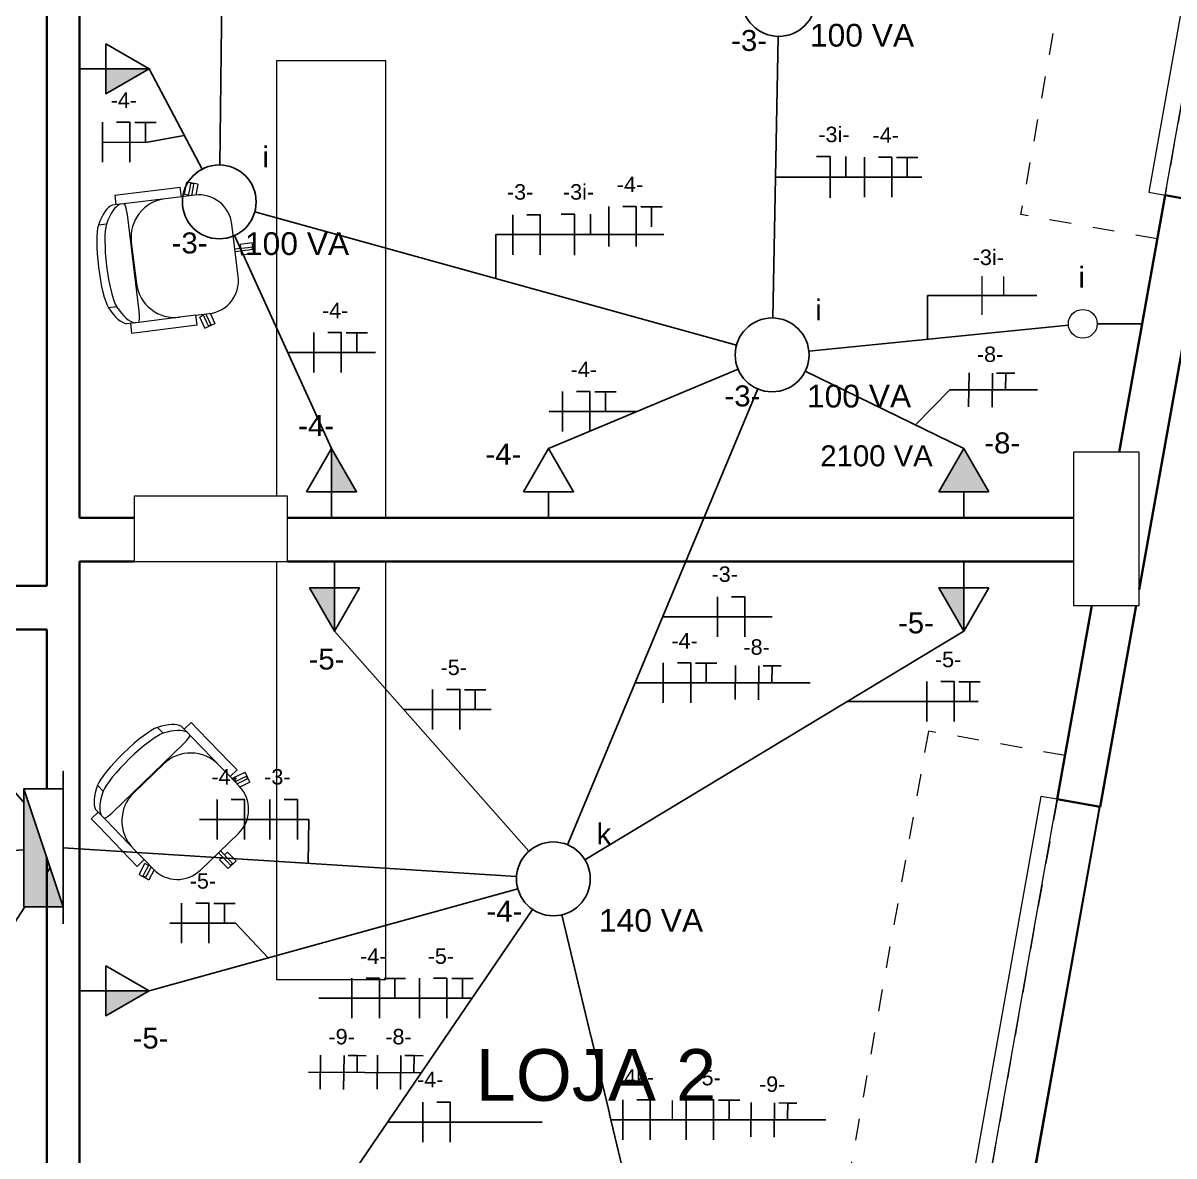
# Model space of a CAD drawing. Header units: metres. Extents: x -182 to 99, y 70 to 117.
# Drawn here: x -80.58 to -75.32, y 95.27 to 100.45 of the extents above; entities that cross this region are included whole.
import ezdxf

# ---------------------------------------------------------------- set-up
doc = ezdxf.new("R2010")
doc.units = ezdxf.units.M
doc.header["$LTSCALE"] = 0.01
doc.linetypes.add('Centro', pattern=[0.03175, 0.00635, -0.004763, 0.015875, -0.004763])
for name, color, linetype, lineweight in [('A-ANNO-TEXT', 2, 'Continuous', 9), ('A-DOOR', 1, 'Continuous', 9), ('A-FLOR-OTLN', 6, 'Continuous', 13), ('A-WALL', 2, 'Continuous', 9), ('I-FURN', 6, 'Continuous', 9), ('S-COLS', 6, 'Continuous', 9)]:
    doc.layers.add(name, color=color, linetype=linetype, lineweight=lineweight)
for name, color, linetype in [('FIAÇÃO', 10, 'Continuous'), ('Força', 7, 'Continuous'), ('Iluminação', 7, 'Continuous')]:
    doc.layers.add(name, color=color, linetype=linetype)
doc.styles.add('Arial', font='arial.ttf', dxfattribs={"height": 0.29506})
doc.styles.add('Arial_1', font='arial.ttf', dxfattribs={"height": 0.368825})
doc.styles.add('Arial_2', font='arial.ttf', dxfattribs={"height": 0.258177})
doc.dimstyles.new('Diagonal', dxfattribs={"dimscale": 0.3048, "dimtxt": 0.258177, "dimasz": 1.025262, "dimexe": 0.984252, "dimexo": 0.615157, "dimgap": 0.04101, "dimtad": 1, "dimrnd": 0.01, "dimzin": 0, "dimdsep": 46, "dimtxsty": 'Arial_2', "dimblk1": 'OBLIQUE', "dimblk2": 'OBLIQUE', "dimsah": 1, "dimcen": 0.09, "dimse1": 1, "dimse2": 1, "dimazin": 0, "dimtfac": 1, "dimtix": 1, "dimtmove": 0, "dimatfit": 3, "dimfxl": 1, "dimtvp": 1, "dimtfill": 1, "dimtolj": 1, "dimtzin": 0, "dimarcsym": 2})

# ---------------------------------------------------------------- blocks, each defined once
blk = doc.blocks.new('M_Basculante-Enrollable - 2435 x 1981 mm-179147-Planta Baja')
at = {"layer": 'A-DOOR', "linetype": 'Centro'}
for p, q in [((-1.4207, -0.1), (1.4207, -0.1)), ((-1.4207, -0.1), (-1.4207, -0.7348)), ((1.4207, -0.1), (1.4207, -0.7348)), ((-1.4207, -0.7348), (1.4207, -0.7348))]:
    blk.add_line(p, q, dxfattribs=at)
at = {"layer": 'A-DOOR', "lineweight": 13}
for p, q in [((1.2175, -0.1), (-1.2175, -0.1)), ((-1.2175, -0.1), (-1.2175, -0.176)), ((1.2175, -0.176), (1.2175, -0.1)), ((-1.2175, -0.176), (1.2175, -0.176))]:
    blk.add_line(p, q, dxfattribs=at)
blk = doc.blocks.new('Pilar rectangular hormigón - 300 x 700 mm-506285-Planta Baja')
at = {"layer": 'S-COLS'}
for p, q in [((0.15, 0.35), (-0.15, 0.35)), ((-0.15, 0.35), (-0.15, -0.35)), ((0.15, -0.35), (0.15, 0.35)), ((-0.15, -0.35), (0.15, -0.35))]:
    blk.add_line(p, q, dxfattribs=at)
blk = doc.blocks.new('Siège - 01 - Siège - 01-V13-Planta Baja')
at = {"layer": 'I-FURN'}
for p, q in [((0.1664, 0.3646), (0.1156, 0.3646)), ((0.1156, 0.3082), (0.1156, 0.3646)), ((0.1473, 0.3618), (0.1346, 0.3618)), ((0.1346, 0.3409), (0.1346, 0.3618)), ((0.1346, 0.2819), (0.1346, 0.3409)), ((0.1473, 0.3618), (0.1473, 0.3409)), ((0.1473, 0.3409), (0.1473, 0.2819)), ((0.1664, 0.3646), (0.1664, 0.3082)), ((0.2616, 0.2819), (0.0203, 0.2819)), ((0.1156, 0.3082), (0.1346, 0.3082)), ((0.1473, 0.3082), (0.1664, 0.3082)), ((-0.1799, 0.1499), (-0.1956, 0.1016)), ((-0.1832, 0.1309), (-0.1871, 0.1189)), ((-0.1671, 0.1124), (-0.1871, 0.1189)), ((-0.1832, 0.1309), (-0.1632, 0.1245)), ((-0.1799, 0.1499), (-0.131, 0.134)), ((-0.1321, 0.101), (-0.1671, 0.1124)), ((-0.1632, 0.1245), (-0.1329, 0.1146)), ((-0.1321, 0.1295), (-0.1321, 0.0684)), ((0.4129, 0.134), (0.4619, 0.1499)), ((0.414, 0.0684), (0.414, 0.1295)), ((0.414, 0.1143), (0.4452, 0.1245)), ((0.4491, 0.1124), (0.414, 0.101)), ((0.4452, 0.1245), (0.4651, 0.1309)), ((0.4691, 0.1189), (0.4491, 0.1124)), ((0.4776, 0.1016), (0.4619, 0.1499)), ((0.4691, 0.1189), (0.4651, 0.1309)), ((-0.142, 0.0842), (-0.1956, 0.1016)), ((-0.1321, 0.0684), (-0.1765, 0.0684)), ((-0.1765, 0.0189), (-0.1765, 0.0684)), ((-0.142, 0.0842), (-0.1361, 0.1023)), ((-0.1321, 0.0684), (-0.1321, 0.0189)), ((0.4585, 0.0684), (0.414, 0.0684)), ((0.414, 0.0684), (0.414, 0.0189)), ((0.4181, 0.1023), (0.424, 0.0842)), ((0.4776, 0.1016), (0.424, 0.0842)), ((0.4585, 0.0189), (0.4585, 0.0684)), ((-0.1765, -0.1843), (-0.1765, 0.0189)), ((-0.1321, 0.0189), (-0.1321, -0.1843)), ((0.414, 0.0189), (0.414, -0.1843)), ((0.4585, -0.1843), (0.4585, 0.0189)), ((-0.1765, -0.2337), (-0.1765, -0.1843)), ((-0.1321, -0.1843), (-0.1321, -0.2122)), ((0.3632, -0.187), (-0.0813, -0.187)), ((0.0457, -0.1843), (0.2362, -0.1843)), ((0.414, -0.1843), (0.414, -0.2122)), ((0.4585, -0.2337), (0.4585, -0.1843)), ((-0.1765, -0.2337), (-0.1321, -0.2337)), ((-0.1321, -0.2117), (-0.1321, -0.2135)), ((-0.1321, -0.2135), (-0.1321, -0.251)), ((0.414, -0.2135), (0.414, -0.2117)), ((0.414, -0.2135), (0.414, -0.251)), ((0.414, -0.2337), (0.4585, -0.2337)), ((-0.0495, -0.2869), (-0.0495, -0.3244)), ((0.3315, -0.2869), (0.3315, -0.3244))]:
    blk.add_line(p, q, dxfattribs=at)
for centre, radius, start, end in [((0.0203, 0.1295), 0.1524, 90, 180), ((0.2616, 0.1295), 0.1524, 360, 90), ((0.0457, -0.0065), 0.1778, 180, 270), ((0.2362, -0.0065), 0.1778, 270, 360)]:
    blk.add_arc(centre, radius, start, end, dxfattribs=at)
for centre, major_axis, start_param, end_param in [((-0.0813, -0.1959), (-0.0508, 0), 4.712389, 6.283185), ((0.3632, -0.1959), (0.0508, 0), 0, 1.570796), ((1.3899, -0.2), (1.524, 0), 3.192802, 3.476251), ((1.3899, -0.2375), (1.524, 0), 3.192802, 3.476251), ((-1.108, -0.2), (1.524, 0), 5.948527, 6.231976), ((-1.108, -0.2375), (1.524, 0), 5.948527, 6.231976), ((0.141, -0.2746), (0.2032, 0), 3.497014, 5.927764), ((0.141, -0.3121), (0.2032, 0), 3.497014, 5.927764)]:
    blk.add_ellipse(centre, major_axis=major_axis, ratio=0.173648, start_param=start_param, end_param=end_param, dxfattribs=at)
blk = doc.blocks.new('Siège - 01 - Siège - 01-155941-Planta Baja')
at = {"layer": 'I-FURN'}
for p, q in [((0.1664, 0.3646), (0.1156, 0.3646)), ((0.1156, 0.3082), (0.1156, 0.3646)), ((0.1473, 0.3618), (0.1346, 0.3618)), ((0.1346, 0.3409), (0.1346, 0.3618)), ((0.1346, 0.2819), (0.1346, 0.3409)), ((0.1473, 0.3618), (0.1473, 0.3409)), ((0.1473, 0.3409), (0.1473, 0.2819)), ((0.1664, 0.3646), (0.1664, 0.3082)), ((0.2616, 0.2819), (0.0203, 0.2819)), ((0.1156, 0.3082), (0.1346, 0.3082)), ((0.1473, 0.3082), (0.1664, 0.3082)), ((-0.1799, 0.1499), (-0.1956, 0.1016)), ((-0.1832, 0.1309), (-0.1871, 0.1189)), ((-0.1671, 0.1124), (-0.1871, 0.1189)), ((-0.1832, 0.1309), (-0.1632, 0.1245)), ((-0.1799, 0.1499), (-0.131, 0.134)), ((-0.1321, 0.101), (-0.1671, 0.1124)), ((-0.1632, 0.1245), (-0.1321, 0.1143)), ((-0.1321, 0.1295), (-0.1321, 0.0684)), ((0.4129, 0.134), (0.4619, 0.1499)), ((0.414, 0.0684), (0.414, 0.1295)), ((0.414, 0.1143), (0.4452, 0.1245)), ((0.4491, 0.1124), (0.414, 0.101)), ((0.4452, 0.1245), (0.4651, 0.1309)), ((0.4691, 0.1189), (0.4491, 0.1124)), ((0.4776, 0.1016), (0.4619, 0.1499)), ((0.4691, 0.1189), (0.4651, 0.1309)), ((-0.142, 0.0842), (-0.1956, 0.1016)), ((-0.1321, 0.0684), (-0.1765, 0.0684)), ((-0.1765, 0.0189), (-0.1765, 0.0684)), ((-0.142, 0.0842), (-0.1361, 0.1023)), ((-0.1321, 0.0684), (-0.1321, 0.0189)), ((0.4585, 0.0684), (0.414, 0.0684)), ((0.414, 0.0684), (0.414, 0.0189)), ((0.4181, 0.1023), (0.424, 0.0842)), ((0.4776, 0.1016), (0.424, 0.0842)), ((0.4585, 0.0189), (0.4585, 0.0684)), ((-0.1765, -0.1843), (-0.1765, 0.0189)), ((-0.1321, 0.0189), (-0.1321, -0.1843)), ((0.414, 0.0189), (0.414, -0.1843)), ((0.4585, -0.1843), (0.4585, 0.0189)), ((-0.1765, -0.2337), (-0.1765, -0.1843)), ((-0.1321, -0.1843), (-0.1321, -0.2122)), ((0.3632, -0.187), (-0.0813, -0.187)), ((0.0457, -0.1843), (0.2362, -0.1843)), ((0.414, -0.1843), (0.414, -0.2122)), ((0.4585, -0.2337), (0.4585, -0.1843)), ((-0.1765, -0.2337), (-0.1321, -0.2337)), ((-0.1321, -0.2117), (-0.1321, -0.2135)), ((-0.1321, -0.2135), (-0.1321, -0.251)), ((0.414, -0.2135), (0.414, -0.2117)), ((0.414, -0.2135), (0.414, -0.251)), ((0.414, -0.2337), (0.4585, -0.2337)), ((-0.0495, -0.2869), (-0.0495, -0.3244)), ((0.3315, -0.2869), (0.3315, -0.3244))]:
    blk.add_line(p, q, dxfattribs=at)
for centre, radius, start, end in [((0.0203, 0.1295), 0.1524, 90, 180), ((0.2616, 0.1295), 0.1524, 360, 90), ((0.0457, -0.0065), 0.1778, 180, 270), ((0.2362, -0.0065), 0.1778, 270, 360)]:
    blk.add_arc(centre, radius, start, end, dxfattribs=at)
for centre, major_axis, start_param, end_param in [((-0.0813, -0.1959), (-0.0508, 0), 4.712389, 6.283185), ((0.3632, -0.1959), (0.0508, 0), 0, 1.570796), ((1.3899, -0.2), (1.524, 0), 3.192802, 3.476251), ((1.3899, -0.2375), (1.524, 0), 3.192802, 3.476251), ((-1.108, -0.2), (1.524, 0), 5.948527, 6.231976), ((-1.108, -0.2375), (1.524, 0), 5.948527, 6.231976), ((0.141, -0.2746), (0.2032, 0), 3.497014, 5.927764), ((0.141, -0.3121), (0.2032, 0), 3.497014, 5.927764)]:
    blk.add_ellipse(centre, major_axis=major_axis, ratio=0.173648, start_param=start_param, end_param=end_param, dxfattribs=at)
blk = doc.blocks.new('_Oblique')
at = {"color": 0, "linetype": 'ByBlock', "lineweight": -2}
blk.add_line((-0.5, -0.5), (0.5, 0.5), dxfattribs=at)
blk = doc.blocks.new('*D486')
at = {"color": 0, "lineweight": -2, "transparency": 16777216}
blk.add_line((-68.0363, 101.8146), (-69.7634, 92.1202), dxfattribs=at)
at = {"layer": 'Defpoints', "color": 0, "transparency": 16777216}
for p in [(-75.0549, 103.065), (-76.782, 93.3706), (-69.7634, 92.1202)]:
    blk.add_point(p, dxfattribs=at)
at = {"color": 0, "lineweight": -2, "transparency": 16777216, "xscale": 0.3124999999999999, "yscale": 0.3124999999999999, "zscale": 0.3124999999999999}
for p, rotation in [((-68.0363, 101.8146), 79.89851727241617), ((-69.7634, 92.1202), 259.8985172724162)]:
    blk.add_blockref('_Oblique', p, dxfattribs=dict(at, rotation=rotation))
at = {"color": 0, "transparency": 16777216, "insert": (-69.042, 96.9927), "char_height": 0.25818, "attachment_point": 5, "rotation": 79.8985, "style": 'Arial_2', "bg_fill": 3, "box_fill_scale": 1.1, "bg_fill_color": 256, "bg_fill_true_color": 13158600, "bg_fill_transparency": 0}
blk.add_mtext('\\A1;9.85', dxfattribs=at)
blk = doc.blocks.new('*D598')
at = {"color": 0, "lineweight": -2, "transparency": 16777216}
blk.add_line((-70.1359, 101.1845), (-70.5474, 98.7832), dxfattribs=at)
at = {"layer": 'Defpoints', "color": 0, "transparency": 16777216}
for p in [(-75.231, 102.0578), (-75.4653, 99.6261), (-70.5474, 98.7832)]:
    blk.add_point(p, dxfattribs=at)
at = {"color": 0, "lineweight": -2, "transparency": 16777216, "xscale": 0.3124999999999999, "yscale": 0.3124999999999999, "zscale": 0.3124999999999999}
for p, rotation in [((-70.1359, 101.1845), 80.27478662603623), ((-70.5474, 98.7832), 260.2747866260362)]:
    blk.add_blockref('_Oblique', p, dxfattribs=dict(at, rotation=rotation))
at = {"color": 0, "transparency": 16777216, "insert": (-70.4817, 100.0079), "char_height": 0.25818, "attachment_point": 5, "rotation": 80.2748, "style": 'Arial_2', "bg_fill": 3, "box_fill_scale": 1.1, "bg_fill_color": 256, "bg_fill_true_color": 13158600, "bg_fill_transparency": 0}
blk.add_mtext('\\A1;2.44', dxfattribs=at)
blk = doc.blocks.new('*D599')
at = {"color": 0, "lineweight": -2, "transparency": 16777216}
blk.add_line((-70.5474, 98.7832), (-71.0212, 96.0186), dxfattribs=at)
at = {"layer": 'Defpoints', "color": 0, "transparency": 16777216}
for p in [(-75.4653, 99.6261), (-75.9551, 96.8642), (-71.0212, 96.0186)]:
    blk.add_point(p, dxfattribs=at)
at = {"color": 0, "lineweight": -2, "transparency": 16777216, "xscale": 0.3124999999999999, "yscale": 0.3124999999999999, "zscale": 0.3124999999999999}
for p, rotation in [((-70.5474, 98.7832), 80.27478662603623), ((-71.0212, 96.0186), 260.2747866260362)]:
    blk.add_blockref('_Oblique', p, dxfattribs=dict(at, rotation=rotation))
at = {"color": 0, "transparency": 16777216, "insert": (-70.9266, 97.4253), "char_height": 0.25818, "attachment_point": 5, "rotation": 80.2748, "style": 'Arial_2', "bg_fill": 3, "box_fill_scale": 1.1, "bg_fill_color": 256, "bg_fill_true_color": 13158600, "bg_fill_transparency": 0}
blk.add_mtext('\\A1;2.80', dxfattribs=at)
blk = doc.blocks.new('*D600')
at = {"color": 0, "lineweight": -2, "transparency": 16777216}
blk.add_line((-71.0212, 96.0186), (-71.4325, 93.6186), dxfattribs=at)
at = {"layer": 'Defpoints', "color": 0, "transparency": 16777216}
for p in [(-75.9551, 96.8642), (-76.3831, 94.4671), (-71.4325, 93.6186)]:
    blk.add_point(p, dxfattribs=at)
at = {"color": 0, "lineweight": -2, "transparency": 16777216, "xscale": 0.3124999999999999, "yscale": 0.3124999999999999, "zscale": 0.3124999999999999}
for p, rotation in [((-71.0212, 96.0186), 80.27478662603623), ((-71.4325, 93.6186), 260.2747866260362)]:
    blk.add_blockref('_Oblique', p, dxfattribs=dict(at, rotation=rotation))
at = {"color": 0, "transparency": 16777216, "insert": (-71.3692, 94.843), "char_height": 0.25818, "attachment_point": 5, "rotation": 80.2748, "style": 'Arial_2', "bg_fill": 3, "box_fill_scale": 1.1, "bg_fill_color": 256, "bg_fill_true_color": 13158600, "bg_fill_transparency": 0}
blk.add_mtext('\\A1;2.43', dxfattribs=at)
blk = doc.blocks.new('*D602')
at = {"color": 0, "lineweight": -2, "transparency": 16777216}
blk.add_line((-68.9997, 102.0136), (-69.8672, 97.1136), dxfattribs=at)
at = {"layer": 'Defpoints', "color": 0, "transparency": 16777216}
for p in [(-75.0549, 103.0856), (-75.9223, 98.1856), (-69.8672, 97.1136)]:
    blk.add_point(p, dxfattribs=at)
at = {"color": 0, "lineweight": -2, "transparency": 16777216, "xscale": 0.3124999999999999, "yscale": 0.3124999999999999, "zscale": 0.3124999999999999}
for p, rotation in [((-68.9997, 102.0136), 79.96073874818111), ((-69.8672, 97.1136), 259.9607387481811)]:
    blk.add_blockref('_Oblique', p, dxfattribs=dict(at, rotation=rotation))
at = {"color": 0, "transparency": 16777216, "insert": (-69.5755, 99.5888), "char_height": 0.25818, "attachment_point": 5, "rotation": 79.9607, "style": 'Arial_2', "bg_fill": 3, "box_fill_scale": 1.1, "bg_fill_color": 256, "bg_fill_true_color": 13158600, "bg_fill_transparency": 0}
blk.add_mtext('\\A1;4.98', dxfattribs=at)
blk = doc.blocks.new('*D603')
at = {"color": 0, "lineweight": -2, "transparency": 16777216}
for p, q in [((-69.8625, 97.14), (-69.8075, 97.4476)), ((-69.8625, 97.14), (-69.8982, 96.94)), ((-69.8982, 96.94), (-69.9531, 96.6324))]:
    blk.add_line(p, q, dxfattribs=at)
at = {"layer": 'Defpoints', "color": 0, "transparency": 16777216}
for p in [(-75.7192, 98.1856), (-75.7549, 97.9856)]:
    blk.add_point(p, dxfattribs=at)
at = {"color": 0, "lineweight": -2, "transparency": 16777216, "xscale": 0.3124999999999999, "yscale": 0.3124999999999999, "zscale": 0.3124999999999999}
for p, rotation in [((-69.8625, 97.14), 259.8774799724143), ((-69.8982, 96.94), 79.87747997241435)]:
    blk.add_blockref('_Oblique', p, dxfattribs=dict(at, rotation=rotation))
at = {"color": 0, "transparency": 16777216, "insert": (-70.0224, 97.0654), "char_height": 0.25818, "attachment_point": 5, "rotation": 79.8775, "style": 'Arial_2', "bg_fill": 3, "box_fill_scale": 1.1, "bg_fill_color": 256, "bg_fill_true_color": 13158600, "bg_fill_transparency": 0}
blk.add_mtext('\\A1;0.20', dxfattribs=at)
at = {"layer": 'Defpoints', "color": 0, "transparency": 16777216}
blk.add_point((-69.8982, 96.94), dxfattribs=at)
blk = doc.blocks.new('*D604')
at = {"color": 0, "lineweight": -2, "transparency": 16777216}
blk.add_line((-69.8982, 96.94), (-70.6971, 92.4648), dxfattribs=at)
at = {"layer": 'Defpoints', "color": 0, "transparency": 16777216}
for p in [(-75.7549, 97.9856), (-76.7507, 93.5456), (-70.6971, 92.4648)]:
    blk.add_point(p, dxfattribs=at)
at = {"color": 0, "lineweight": -2, "transparency": 16777216, "xscale": 0.3124999999999999, "yscale": 0.3124999999999999, "zscale": 0.3124999999999999}
for p, rotation in [((-69.8982, 96.94), 79.87747997241992), ((-70.6971, 92.4648), 259.8774799724199)]:
    blk.add_blockref('_Oblique', p, dxfattribs=dict(at, rotation=rotation))
at = {"color": 0, "transparency": 16777216, "insert": (-70.4392, 94.7277), "char_height": 0.25818, "attachment_point": 5, "rotation": 79.8775, "style": 'Arial_2', "bg_fill": 3, "box_fill_scale": 1.1, "bg_fill_color": 256, "bg_fill_true_color": 13158600, "bg_fill_transparency": 0}
blk.add_mtext('\\A1;4.55', dxfattribs=at)
blk = doc.blocks.new('*D714')
at = {"color": 0, "lineweight": -2, "transparency": 16777216}
blk.add_line((-65.2407, 103.0856), (-65.2407, 93.3706), dxfattribs=at)
at = {"layer": 'Defpoints', "color": 0, "transparency": 16777216}
for p in [(-74.7549, 103.0856), (-76.2872, 93.3706), (-65.2407, 93.3706)]:
    blk.add_point(p, dxfattribs=at)
at = {"color": 0, "lineweight": -2, "transparency": 16777216, "xscale": 0.3124999999999999, "yscale": 0.3124999999999999, "zscale": 0.3124999999999999}
for p, rotation in [((-65.2407, 103.0856), 90), ((-65.2407, 93.3706), 270)]:
    blk.add_blockref('_Oblique', p, dxfattribs=dict(at, rotation=rotation))
at = {"color": 0, "transparency": 16777216, "insert": (-65.385, 98.2281), "char_height": 0.25818, "attachment_point": 5, "rotation": 90, "style": 'Arial_2', "bg_fill": 3, "box_fill_scale": 1.1, "bg_fill_color": 256, "bg_fill_true_color": 13158600, "bg_fill_transparency": 0}
blk.add_mtext('\\A1;9.72', dxfattribs=at)
blk = doc.blocks.new('F-N')
at = {"layer": 'FIAÇÃO'}
blk.add_line((2561.97, 1254.62), (2561.97, 1275.44), dxfattribs=at)
at = {"layer": 'FIAÇÃO', "color": 5}
blk.add_lwpolyline([(2576.26, 1254.62), (2576.26, 1275.44), (2569.32, 1275.44)], dxfattribs=at)
blk = doc.blocks.new('RN')
at = {"layer": 'FIAÇÃO', "color": 18, "true_color": 0x000000}
blk.add_line((2653.24, 1365.51), (2653.24, 1375.92), dxfattribs=at)
at = {"layer": 'FIAÇÃO', "color": 5}
blk.add_lwpolyline([(2645.19, 1355.09), (2645.19, 1375.92), (2638.25, 1375.92)], dxfattribs=at)
blk = doc.blocks.new('F-N-T')
at = {"layer": 'FIAÇÃO', "color": 1}
blk.add_line((2561.97, 1284.08), (2561.97, 1304.9), dxfattribs=at)
at = {"layer": 'FIAÇÃO', "color": 3}
blk.add_line((2584.31, 1294.33), (2584.31, 1304.75), dxfattribs=at)
at = {"layer": 'FIAÇÃO', "color": 5}
blk.add_lwpolyline([(2576.26, 1284.08), (2576.26, 1304.9), (2569.32, 1304.9)], dxfattribs=at)
at = {"layer": 'FIAÇÃO', "color": 3}
blk.add_lwpolyline([(2578.75, 1304.75), (2584.31, 1304.75), (2589.86, 1304.75)], dxfattribs=at)
blk = doc.blocks.new('F-F')
at = {"layer": 'FIAÇÃO'}
for p, q in [((2561.97, 1222.26), (2561.97, 1243.08)), ((2576.26, 1222.26), (2576.26, 1243.08))]:
    blk.add_line(p, q, dxfattribs=at)
at = {"layer": 'FIAÇÃO', "color": 3}
blk.add_line((2584.31, 1232.67), (2584.31, 1243.08), dxfattribs=at)
blk.add_lwpolyline([(2578.75, 1243.08), (2584.31, 1243.08), (2589.86, 1243.08)], dxfattribs=at)

msp = doc.modelspace()

# ---------------------------------------------------------------- hatches: boundary and pattern name
at = {"layer": 'Iluminação'}
for points in [[(-80.0052, 100.2389), (-80.203, 100.2389), (-80.203, 100.1247)], [(-79.1707, 98.5032), (-79.1707, 98.3055), (-79.0565, 98.3055)], [(-79.1569, 97.668), (-79.1569, 97.8657), (-79.2711, 97.8657)], [(-80.3978, 96.4082), (-80.5776, 96.9476), (-80.5776, 96.4082)], [(-80.0052, 96.0241), (-80.203, 96.0241), (-80.203, 95.9099)]]:
    msp.add_hatch(color=256, dxfattribs=at).paths.add_polyline_path(points)

# ---------------------------------------------------------------- linework, layer by layer
at = {"layer": 'A-FLOR-OTLN'}
for p, q in [((-78.9228, 100.2756), (-79.4228, 100.2756)), ((-79.4228, 100.2756), (-79.4228, 98.2856)), ((-78.9228, 98.1856), (-78.9228, 100.2756)), ((-79.4228, 97.9856), (-79.4228, 96.0756)), ((-78.9228, 96.0756), (-78.9228, 97.9856)), ((-75.6605, 96.8652), (-76.0903, 94.4684)), ((-76.0831, 94.4671), (-75.6551, 96.8642)), ((-79.4228, 96.0756), (-78.9228, 96.0756))]:
    msp.add_line(p, q, dxfattribs=at)
at = {"layer": 'A-WALL', "color": 7, "lineweight": 35}
for p, q in [((-80.4728, 103.2856), (-80.4728, 97.8756)), ((-80.3228, 98.1856), (-80.3228, 101.4356)), ((-75.359, 99.6607), (-75.5688, 98.4856)), ((-75.1621, 99.6255), (-75.359, 99.6607)), ((-75.4775, 97.859), (-75.1621, 99.6255)), ((-80.0728, 98.1856), (-80.3228, 98.1856)), ((-75.7775, 98.1856), (-79.3728, 98.1856)), ((-80.3228, 95.1956), (-80.3228, 97.9856)), ((-80.3228, 97.9856), (-80.0728, 97.9856)), ((-79.3728, 97.9856), (-75.7775, 97.9856)), ((-80.4728, 97.8756), (-80.7228, 97.8756)), ((-75.6938, 97.7856), (-75.852, 96.8993)), ((-75.6551, 96.8642), (-75.4906, 97.7856)), ((-80.7228, 97.6756), (-80.4728, 97.6756)), ((-80.4728, 97.6756), (-80.4728, 96.9476)), ((-75.852, 96.8993), (-75.6551, 96.8642)), ((-80.4728, 96.6334), (-80.4728, 93.4706))]:
    msp.add_line(p, q, dxfattribs=at)
at = {"layer": 'Força', "color": 0, "ltscale": 0.5}
for p, q in [((-79.7628, 99.7794), (-80.0052, 100.2389)), ((-80.2181, 99.9029), (-80.022, 99.9015)), ((-80.022, 99.9015), (-79.8446, 99.9345)), ((-79.6141, 99.4766), (-79.1707, 98.5032)), ((-77.92, 99.4805), (-77.651, 99.4805)), ((-79.3702, 98.9412), (-78.9702, 98.9412)), ((-78.1783, 98.5032), (-77.3117, 98.8657)), ((-77.7754, 98.6718), (-78.1754, 98.6718)), ((-78.268, 96.6619), (-79.1569, 97.668)), ((-77.7822, 97.4311), (-76.9822, 97.4311)), ((-78.8407, 97.3101), (-78.4407, 97.3101)), ((-78.3189, 96.4905), (-80.0052, 96.0241)), ((-79.6101, 96.3334), (-79.9101, 96.3334)), ((-79.46, 96.1749), (-79.6101, 96.3334)), ((-78.5284, 95.9894), (-79.2284, 95.9894)), ((-78.7608, 95.6485), (-79.2754, 95.6514)), ((-77.393, 95.4343), (-76.9795, 95.4343)), ((-76.9795, 95.4343), (-76.9106, 95.4343)), ((-78.4145, 95.423), (-78.2068, 95.423))]:
    msp.add_line(p, q, dxfattribs=at)
at = {"layer": 'Iluminação', "color": 0, "ltscale": 0.5}
for p, q in [((-79.6517, 102.1061), (-79.6819, 99.7989)), ((-77.1287, 100.3871), (-77.1528, 99.0995)), ((-77.3186, 98.9758), (-79.5214, 99.5852)), ((-78.42, 99.2805), (-78.42, 99.4805)), ((-78.42, 99.4805), (-77.92, 99.4805)), ((-77.221, 98.7751), (-78.0912, 96.6912)), ((-80.5776, 96.8849), (-81.8046, 98.2952)), ((-77.6561, 97.7331), (-77.1561, 97.7331)), ((-80.5437, 96.846), (-80.5464, 96.8492)), ((-79.2747, 96.8066), (-79.7747, 96.8066)), ((-79.277, 96.6067), (-79.2747, 96.8066)), ((-80.5776, 96.6679), (-84.2918, 96.4616)), ((-80.3978, 96.6782), (-80.3978, 96.6782)), ((-80.3978, 96.6779), (-80.3978, 96.6779)), ((-80.3978, 96.6779), (-78.3246, 96.5461)), ((-80.4572, 96.5865), (-80.4728, 96.5624)), ((-80.5729, 96.4082), (-81.1809, 95.4721)), ((-77.893, 95.4343), (-77.393, 95.4343)), ((-78.9145, 95.423), (-78.4145, 95.423))]:
    msp.add_line(p, q, dxfattribs=at)
at = {"layer": 'Iluminação'}
for p, q in [((-80.3228, 100.2389), (-80.203, 100.2389)), ((-80.203, 100.2389), (-80.0052, 100.2389)), ((-79.1707, 98.3055), (-79.1707, 98.5032)), ((-79.1707, 98.1856), (-79.1707, 98.3055)), ((-78.1783, 98.1856), (-78.1783, 98.3055)), ((-79.1569, 97.9856), (-79.1569, 97.8657)), ((-79.1569, 97.8657), (-79.1569, 97.668)), ((-80.3978, 96.4082), (-80.5776, 96.9476)), ((-80.3228, 96.0241), (-80.203, 96.0241)), ((-80.203, 96.0241), (-80.0052, 96.0241))]:
    msp.add_line(p, q, dxfattribs=at)
for points in [[(-80.203, 100.3531), (-80.0052, 100.2389), (-80.203, 100.1247)], [(-79.2849, 98.3055), (-79.1707, 98.5032), (-79.0565, 98.3055)], [(-78.2925, 98.3055), (-78.1783, 98.5032), (-78.0642, 98.3055)], [(-79.0427, 97.8657), (-79.1569, 97.668), (-79.2711, 97.8657)], [(-80.203, 96.1383), (-80.0052, 96.0241), (-80.203, 95.9099)]]:
    msp.add_lwpolyline(points, close=True, dxfattribs=at)
msp.add_lwpolyline([(-80.3978, 96.3295), (-80.3979, 97.0268), (-80.3978, 96.9476), (-80.3978, 96.4082), (-80.5776, 96.4082), (-80.5776, 96.9476), (-80.3978, 96.9476)], dxfattribs=at)
for centre in [(-77.1255, 100.5558), (-79.6841, 99.6302), (-77.156, 98.9308), (-78.1562, 96.5354)]:
    msp.add_circle(centre, 0.1688, dxfattribs=at)

# ---------------------------------------------------------------- block references
at = {"layer": 'A-DOOR', "rotation": 259.8774799724194}
for p in [(-75.0466, 100.8417), (-75.9675, 95.6832)]:
    msp.add_blockref('M_Basculante-Enrollable - 2435 x 1981 mm-179147-Planta Baja', p, dxfattribs=at)
at = {"layer": 'FIAÇÃO', "lineweight": 20, "xscale": 0.008784106945095342, "yscale": 0.008784106945095342, "zscale": 0.008784106945095342}
for name, p in [('F-N-T', (-102.7228, 88.532)), ('F-N-T', (-102.7228, 88.532)), ('F-N-T', (-100.408, 88.1468)), ('F-N-T', (-100.408, 88.1468)), ('F-N', (-100.8468, 88.3683)), ('F-N-T', (-101.7564, 87.5703)), ('F-N-T', (-101.7564, 87.5703)), ('F-N-T', (-100.6194, 87.3008)), ('F-N-T', (-100.6194, 87.3008)), ('F-N', (-99.9108, 86.621)), ('F-N-T', (-100.1585, 86.0602)), ('F-N-T', (-100.1585, 86.0602)), ('F-N-T', (-101.2141, 85.9391)), ('F-N-T', (-101.2141, 85.9391)), ('F-N', (-102.1985, 85.6945)), ('F-N', (-101.9568, 85.6945)), ('F-N-T', (-102.3612, 84.9624)), ('F-N-T', (-102.3612, 84.9624)), ('F-N-T', (-101.5822, 84.6185)), ('F-N-T', (-101.5822, 84.6185)), ('F-N-T', (-101.273, 84.6185)), ('F-N-T', (-101.273, 84.6185)), ('F-N', (-101.2579, 84.3109))]:
    msp.add_blockref(name, p, dxfattribs=at)
at = {"layer": 'FIAÇÃO', "lineweight": 20, "xscale": 0.007500000000000001, "yscale": 0.007500000000000001, "zscale": 0.007500000000000001, "rotation": 359.3672537193915}
for p in [(-96.6398, 88.4006), (-98.5374, 86.6191), (-98.2774, 86.6191)]:
    msp.add_blockref('F-F', p, dxfattribs=at)
at = {"layer": 'I-FURN'}
for name, p, rotation in [('Siège - 01 - Siège - 01-155941-Planta Baja', (-79.9089, 99.5145), 276.999999999998), ('Siège - 01 - Siège - 01-V13-Planta Baja', (-79.7774, 96.9601), 223.9999999999977)]:
    msp.add_blockref(name, p, dxfattribs=dict(at, rotation=rotation))
at = {"layer": 'Iluminação', "xscale": 0.009000000000000001, "yscale": 0.009000000000000001, "zscale": 0.009000000000000001}
for p in [(-100.6975, 87.4538), (-101.8656, 87.1909)]:
    msp.add_blockref('RN', p, dxfattribs=at)
at = {"layer": 'S-COLS'}
for p, rotation in [((-75.6275, 98.1356), 180), ((-79.7228, 98.1356), 89.99999999999945)]:
    msp.add_blockref('Pilar rectangular hormigón - 300 x 700 mm-506285-Planta Baja', p, dxfattribs=dict(at, rotation=rotation))

# ---------------------------------------------------------------- texts
at = {"layer": 'FIAÇÃO', "lineweight": 20, "style": 'Arial'}
for s, p in [('-4-', (-80.1809, 100.0602)), ('-4-', (-77.8662, 99.6751)), ('-3-', (-78.3688, 99.6406)), ('-3i-', (-78.1127, 99.6406)), ('-4-', (-79.2145, 99.0985)), ('-4-', (-78.0775, 98.8291)), ('-3-', (-77.4328, 97.8932)), ('-4-', (-77.6167, 97.5884)), ('-8-', (-77.2874, 97.5602)), ('-5-', (-78.6722, 97.4673)), ('-4-', (-79.7205, 96.9667)), ('-3-', (-79.4788, 96.9667)), ('-5-', (-79.8193, 96.4907)), ('-4-', (-79.0403, 96.1467)), ('-5-', (-78.7312, 96.1467)), ('-9-', (-79.185, 95.7787)), ('-8-', (-78.925, 95.7787)), ('-4-', (-78.7799, 95.5831))]:
    msp.add_text(s, height=0.07075, dxfattribs=at).set_placement(p)
at = {"layer": 'Iluminação', "lineweight": 20, "style": 'Arial'}
for s, height, p in [('-3-', 0.09589, (-77.3432, 100.3204)), ('i', 0.0959, (-79.4867, 99.7876)), ('-3-', 0.09589, (-79.9017, 99.3947)), ('i', 0.0959, (-76.9586, 99.0882)), ('-3-', 0.09589, (-77.3736, 98.6954)), ('-4-', 0.09589, (-79.3233, 98.5595)), ('-4-', 0.09589, (-78.4666, 98.4291)), ('-5-', 0.09589, (-79.2755, 97.4923)), ('k', 0.0959, (-77.9588, 96.6929)), ('-4-', 0.09589, (-78.4621, 96.34)), ('-5-', 0.09589, (-80.0801, 95.7596))]:
    msp.add_text(s, height=height, dxfattribs=at).set_placement(p)
at = {"layer": 'Iluminação', "lineweight": 20, "char_height": 0.104025, "width": 0.595396, "attachment_point": 8, "style": 'Arial'}
for s, insert in [('{\\H0.0275x;\\P\\P}100 VA', (-79.3284, 99.386)), ('{\\H0.0275x;\\P\\P}140 VA', (-77.7096, 96.2919))]:
    msp.add_mtext(s, dxfattribs=dict(at, insert=insert))

# ---------------------------------------------------------------- next in the draw order: texts
at = {"layer": 'A-ANNO-TEXT', "color": 7, "insert": (-78.5114, 95.7569), "char_height": 0.23605, "width": 1.61568, "attachment_point": 1, "line_spacing_factor": 0.938532, "style": 'Arial_1', "bg_fill": 3, "box_fill_scale": 1.25, "bg_fill_color": 7, "bg_fill_transparency": 0}
msp.add_mtext('LOJA 2', dxfattribs=at)

# ---------------------------------------------------------------- next in the draw order: dimensions: what is measured, and where the dimension line sits
at = {"color": 1}
dim = msp.add_aligned_dim(p1=(-75.0549, 103.065), p2=(-76.782, 93.3706), distance=7.1291, dimstyle='Diagonal', override={"dimpost": '<>'}, dxfattribs=at)
dim.commit()
dim.dimension.update_dxf_attribs({"geometry": '*D486', "text_midpoint": (-69.042, 96.9927)})

# ---------------------------------------------------------------- next in the draw order: linework, layer by layer
at = {"layer": 'FIAÇÃO', "color": 18, "lineweight": 20, "true_color": 0x000000}
msp.add_line((-77.6117, 95.4343), (-77.6117, 95.5227), dxfattribs=at)
at = {"layer": 'Força', "color": 0, "ltscale": 0.5}
for p, q in [((-76.6408, 99.7433), (-76.471, 99.7433)), ((-76.4995, 98.6106), (-76.3428, 98.7711))]:
    msp.add_line(p, q, dxfattribs=at)
at = {"layer": 'Iluminação', "color": 0, "ltscale": 0.5}
for p, q in [((-77.1408, 99.7433), (-76.6408, 99.7433)), ((-76.4457, 99.002), (-76.4457, 99.202)), ((-79.5778, 94.45), (-78.2513, 96.396)), ((-78.117, 96.3713), (-77.669, 94.4973))]:
    msp.add_line(p, q, dxfattribs=at)

# ---------------------------------------------------------------- next in the draw order: block references
at = {"layer": 'FIAÇÃO', "lineweight": 20, "xscale": 0.008784106945095342, "yscale": 0.008784106945095342, "zscale": 0.008784106945095342}
for name, p in [('F-N-T', (-99.2388, 88.3724)), ('F-N-T', (-99.2388, 88.3724)), ('F-N', (-100.3439, 84.3221)), ('F-N-T', (-100.0535, 84.0634)), ('F-N-T', (-100.0535, 84.0634))]:
    msp.add_blockref(name, p, dxfattribs=at)
at = {"layer": 'FIAÇÃO', "lineweight": 20, "xscale": 0.007500000000000001, "yscale": 0.007500000000000001, "zscale": 0.007500000000000001, "rotation": 359.3672537193915}
msp.add_blockref('F-F', (-96.5683, 86.402), dxfattribs=at)

# ---------------------------------------------------------------- next in the draw order: texts
at = {"layer": 'FIAÇÃO', "lineweight": 20, "style": 'Arial'}
for s, p in [('-3i-', (-76.9447, 99.9034)), ('-4-', (-76.6969, 99.9006)), ('-4k-', (-77.8659, 95.5944)), ('-5-', (-77.5116, 95.5916)), ('-9-', (-77.216, 95.5616))]:
    msp.add_text(s, height=0.07075, dxfattribs=at).set_placement(p)
at = {"layer": 'Iluminação', "lineweight": 20, "width": 0.595396, "attachment_point": 8, "style": 'Arial'}
for s, insert, char_height in [('{\\H0.0275x;\\P\\P}100 VA', (-76.7447, 100.3387), 0.104025), ('{\\H0.0275x;\\P\\P}100 VA', (-76.7582, 98.689), 0.104025), ('{\\H0.0275x;\\P\\P}2100 VA', (-76.6785, 98.4202), 0.095887)]:
    msp.add_mtext(s, dxfattribs=dict(at, insert=insert, char_height=char_height))

# ---------------------------------------------------------------- next in the draw order: dimensions: what is measured, and where the dimension line sits
at = {"color": 1}
dim = msp.add_linear_dim(base=(-70.5474, 98.7832), p1=(-75.231, 102.0578), p2=(-75.4653, 99.6261), angle=80.2748, dimstyle='Diagonal', override={"dimpost": '<>', "dimtmove": 1}, dxfattribs=at)
dim.commit()
dim.dimension.update_dxf_attribs({"geometry": '*D598', "text_midpoint": (-70.4817, 100.0079)})

# ---------------------------------------------------------------- next in the draw order: dimensions: what is measured, and where the dimension line sits
dim = msp.add_linear_dim(base=(-71.0212, 96.0186), p1=(-75.4653, 99.6261), p2=(-75.9551, 96.8642), angle=80.2748, dimstyle='Diagonal', override={"dimpost": '<>', "dimtmove": 1}, dxfattribs=at)
dim.commit()
dim.dimension.update_dxf_attribs({"geometry": '*D599', "text_midpoint": (-70.9266, 97.4253)})

# ---------------------------------------------------------------- next in the draw order: dimensions: what is measured, and where the dimension line sits
dim = msp.add_aligned_dim(p1=(-75.0549, 103.0856), p2=(-75.9223, 98.1856), distance=6.1493, dimstyle='Diagonal', override={"dimpost": '<>'}, dxfattribs=at)
dim.commit()
dim.dimension.update_dxf_attribs({"geometry": '*D602', "text_midpoint": (-69.5755, 99.5888)})
dim = msp.add_linear_dim(base=(-71.4325, 93.6186), p1=(-75.9551, 96.8642), p2=(-76.3831, 94.4671), angle=80.2748, dimstyle='Diagonal', override={"dimpost": '<>', "dimtmove": 1}, dxfattribs=at)
dim.commit()
dim.dimension.update_dxf_attribs({"geometry": '*D600', "text_midpoint": (-71.3692, 94.843)})

# ---------------------------------------------------------------- next in the draw order: dimensions: what is measured, and where the dimension line sits
dim = msp.add_aligned_dim(p1=(-75.7192, 98.1856), p2=(-75.7549, 97.9856), distance=5.9493, dimstyle='Diagonal', override={"dimpost": '<>'}, dxfattribs=at)
dim.commit()
dim.dimension.update_dxf_attribs({"geometry": '*D603', "text_midpoint": (-70.0224, 97.0654)})

# ---------------------------------------------------------------- next in the draw order: dimensions: what is measured, and where the dimension line sits
dim = msp.add_linear_dim(base=(-70.6971, 92.4648), p1=(-75.7549, 97.9856), p2=(-76.7507, 93.5456), angle=79.8775, dimstyle='Diagonal', override={"dimpost": '<>', "dimtmove": 1}, dxfattribs=at)
dim.commit()
dim.dimension.update_dxf_attribs({"geometry": '*D604', "text_midpoint": (-70.4392, 94.7277)})

# ---------------------------------------------------------------- next in the draw order: texts
at = {"layer": 'Iluminação', "lineweight": 20, "style": 'Arial'}
msp.add_text('-5-', height=0.09589, dxfattribs=at).set_placement((-76.58, 97.6579))

# ---------------------------------------------------------------- next in the draw order: dimensions: what is measured, and where the dimension line sits
at = {"color": 1}
dim = msp.add_linear_dim(base=(-65.2406623341, 93.3706036684), p1=(-74.7548758651, 103.0856036684), p2=(-76.2872399998, 93.3706036684), angle=90, dimstyle='Diagonal', override={"dimpost": '<>', "dimtmove": 1}, dxfattribs=at)
dim.commit()
dim.dimension.update_dxf_attribs({"geometry": '*D714', "text_midpoint": (-65.3849807381, 98.2281036684)})

# ---------------------------------------------------------------- next in the draw order: hatches: boundary and pattern name
at = {"layer": 'Iluminação'}
for points in [[(-76.2794, 98.5032), (-76.3936, 98.3055), (-76.1653, 98.3055)], [(-76.2794, 97.668), (-76.2794, 97.8657), (-76.3936, 97.8657)]]:
    msp.add_hatch(color=256, dxfattribs=at).paths.add_polyline_path(points)

# ---------------------------------------------------------------- next in the draw order: linework, layer by layer
at = {"layer": 'FIAÇÃO', "lineweight": 20}
msp.add_line((-76.1957, 99.1135), (-76.1957, 99.2904), dxfattribs=at)
at = {"layer": 'FIAÇÃO', "color": 18, "lineweight": 20, "true_color": 0x000000}
msp.add_line((-76.0957, 99.2008), (-76.0957, 99.2892), dxfattribs=at)
at = {"layer": 'Força', "color": 0, "ltscale": 0.5}
for p, q in [((-77.0043, 98.8568), (-76.2794, 98.5032)), ((-76.3428, 98.7711), (-75.9428, 98.7711)), ((-78.0117, 96.6226), (-76.2794, 97.668)), ((-76.8135, 97.3457), (-76.2135, 97.3457))]:
    msp.add_line(p, q, dxfattribs=at)
at = {"layer": 'Iluminação', "color": 0, "ltscale": 0.5}
for p, q in [((-76.4457, 99.202), (-75.9457, 99.202)), ((-76.9881, 98.9476), (-75.8008, 99.0666))]:
    msp.add_line(p, q, dxfattribs=at)
at = {"layer": 'Iluminação'}
for p, q in [((-75.6695, 99.0731), (-75.4639, 99.0731)), ((-76.2794, 98.1856), (-76.2794, 98.3055)), ((-76.2794, 97.9856), (-76.2794, 97.8657)), ((-76.2794, 97.8657), (-76.2794, 97.668))]:
    msp.add_line(p, q, dxfattribs=at)
for points in [[(-76.3936, 98.3055), (-76.2794, 98.5032), (-76.1653, 98.3055)], [(-76.1653, 97.8657), (-76.2794, 97.668), (-76.3936, 97.8657)]]:
    msp.add_lwpolyline(points, close=True, dxfattribs=at)
at = {"layer": 'Iluminação', "lineweight": 20}
msp.add_circle((-75.7354, 99.0731), 0.0658, dxfattribs=at)

# ---------------------------------------------------------------- next in the draw order: block references
at = {"layer": 'FIAÇÃO', "lineweight": 20, "xscale": 0.007500000000000001, "yscale": 0.007500000000000001, "zscale": 0.007500000000000001, "rotation": 359.3672537193915}
msp.add_blockref('F-F', (-95.572, 89.7389), dxfattribs=at)
at = {"layer": 'FIAÇÃO', "lineweight": 20, "xscale": 0.008784106945095342, "yscale": 0.008784106945095342, "zscale": 0.008784106945095342}
msp.add_blockref('F-N-T', (-98.9534, 85.9748), dxfattribs=at)
msp.add_blockref('F-N-T', (-98.9534, 85.9748), dxfattribs=at)

# ---------------------------------------------------------------- next in the draw order: texts
at = {"layer": 'FIAÇÃO', "lineweight": 20, "style": 'Arial'}
for s, p in [('-3i-', (-76.2387, 99.3417)), ('-8-', (-76.2196, 98.8985)), ('-5-', (-76.4116, 97.503))]:
    msp.add_text(s, height=0.07075, dxfattribs=at).set_placement(p)
at = {"layer": 'Iluminação', "lineweight": 20, "style": 'Arial'}
for s, height, p in [('i', 0.0959, (-75.7547, 99.2376)), ('-8-', 0.09589, (-76.1854, 98.4805))]:
    msp.add_text(s, height=height, dxfattribs=at).set_placement(p)

doc.saveas('drawing.dxf')
